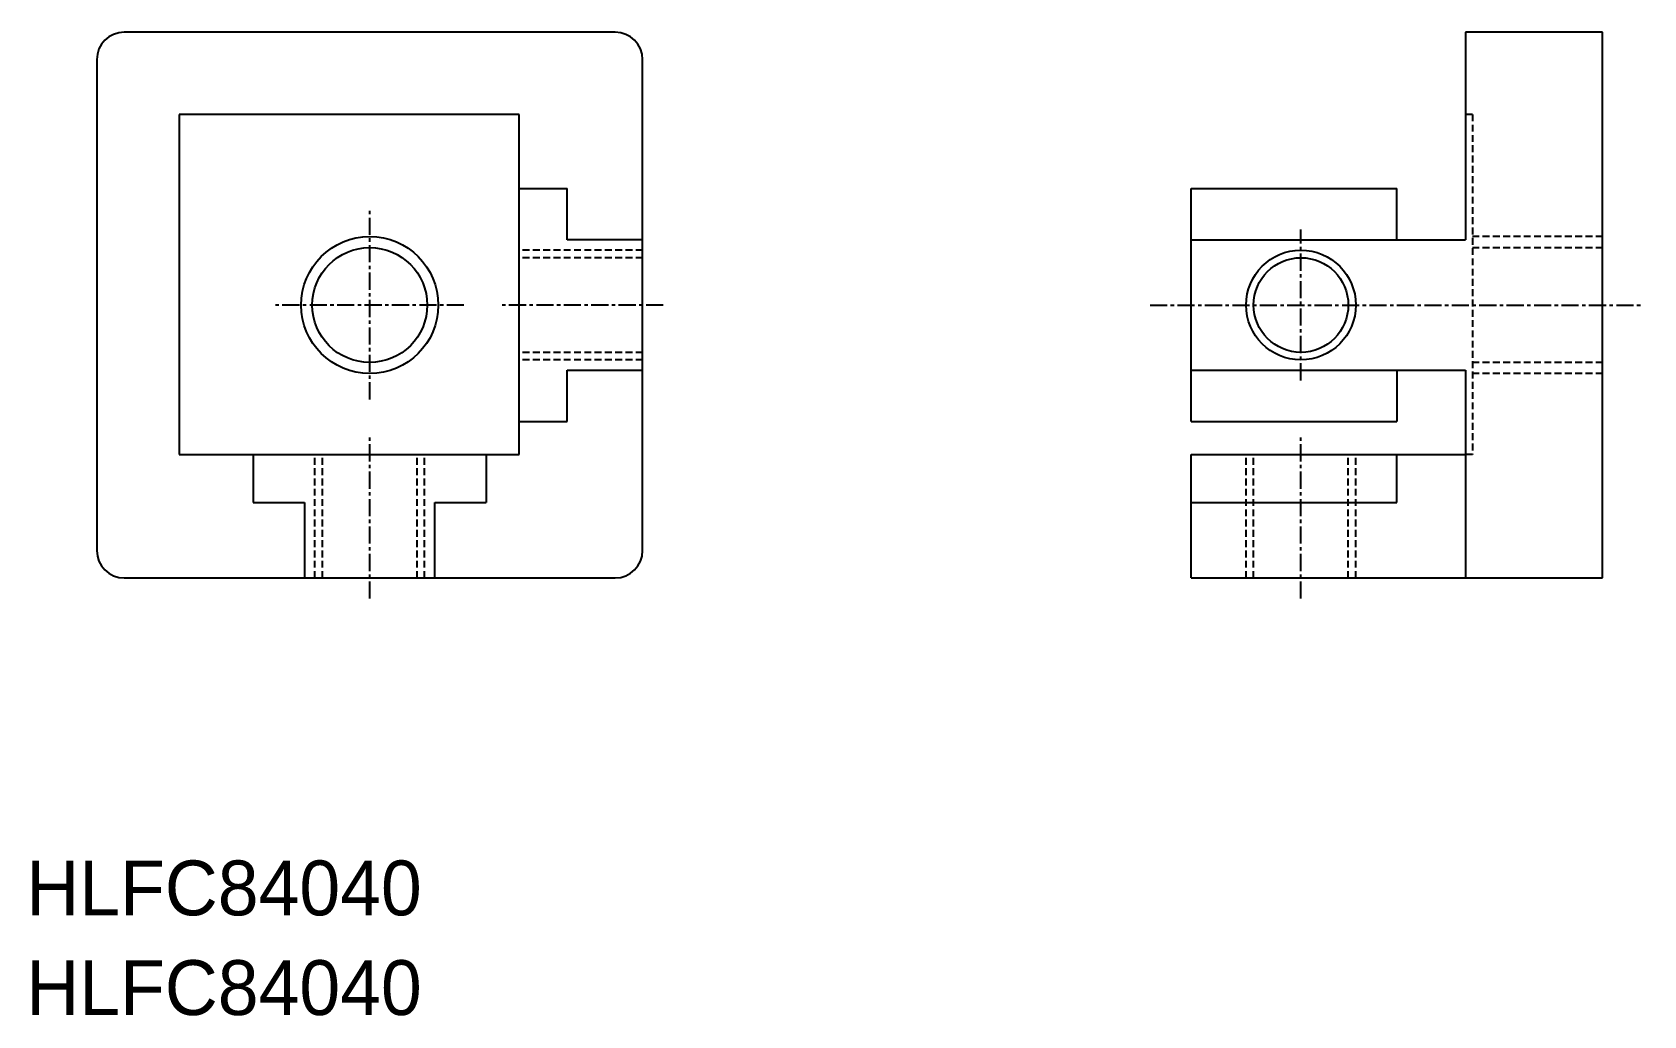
# Model space of a CAD drawing. Extents: x 0 to 118, y 1 to 73.
import ezdxf

# ---------------------------------------------------------------- set-up
doc = ezdxf.new("R2010")
doc.units = 0
doc.linetypes.add('CENTER', pattern=[2, 1.25, -0.25, 0.25, -0.25])
doc.linetypes.add('DASHED', pattern=[0.75, 0.5, -0.25])
doc.layers.get('0').update_dxf_attribs({"linetype": 'CONTINUOUS'})
doc.layers.add('CENTER', color=1, linetype='CENTER')

msp = doc.modelspace()

# ---------------------------------------------------------------- linework, layer by layer
at = {"color": 7, "linetype": 'CONTINUOUS'}
for p, q in [((42.95, 73.01), (7.15, 73.01)), ((114.95, 73.01), (104.95, 73.01)), ((104.95, 73.01), (104.95, 57.86)), ((114.95, 33.21), (114.95, 73.01)), ((5.15, 71.01), (5.15, 35.21)), ((44.95, 35.21), (44.95, 71.01)), ((35.95, 67.01), (11.15, 67.01)), ((11.15, 67.01), (11.15, 42.21)), ((35.95, 42.21), (35.95, 67.01)), ((35.95, 44.61), (35.95, 61.61)), ((35.95, 61.61), (39.45, 61.61)), ((39.45, 57.86), (39.45, 61.61)), ((84.95, 61.61), (99.95, 61.61)), ((84.95, 44.61), (84.95, 61.61)), ((99.95, 57.86), (99.95, 61.61)), ((44.95, 57.86), (39.45, 57.86)), ((44.95, 48.21), (44.95, 58.01)), ((84.95, 57.86), (104.95, 57.86)), ((39.45, 44.61), (39.45, 48.36)), ((39.45, 48.36), (44.95, 48.36)), ((84.95, 48.36), (104.95, 48.36)), ((99.95, 48.36), (99.95, 44.61)), ((104.95, 48.36), (104.95, 33.21)), ((35.95, 44.61), (39.45, 44.61)), ((84.95, 44.61), (99.95, 44.61)), ((11.15, 42.21), (35.95, 42.21)), ((16.05, 42.21), (34.05, 42.21)), ((16.55, 42.21), (16.55, 38.71)), ((33.55, 42.21), (33.55, 38.71)), ((84.95, 42.21), (104.95, 42.21)), ((84.95, 33.21), (84.95, 42.21)), ((99.95, 38.71), (99.95, 42.21)), ((16.55, 38.71), (20.3, 38.71)), ((20.3, 38.71), (20.3, 33.21)), ((29.8, 38.71), (33.55, 38.71)), ((29.8, 33.21), (29.8, 38.71)), ((84.95, 38.71), (99.95, 38.71)), ((7.15, 33.21), (42.95, 33.21)), ((20.15, 33.21), (29.95, 33.21)), ((84.95, 33.21), (114.95, 33.21))]:
    msp.add_line(p, q, dxfattribs=at)
at = {"color": 3, "linetype": 'DASHED'}
for p, q in [((105.45, 67.01), (104.95, 67.01)), ((105.45, 67.01), (105.45, 42.21)), ((114.95, 58.11), (105.45, 58.11)), ((44.95, 57.11), (35.95, 57.11)), ((44.95, 56.56), (35.95, 56.56)), ((114.95, 57.29), (105.45, 57.29)), ((44.95, 49.66), (35.95, 49.66)), ((44.95, 49.11), (35.95, 49.11)), ((114.95, 48.92), (105.45, 48.92)), ((114.95, 48.11), (105.45, 48.11)), ((21.05, 33.21), (21.05, 42.21)), ((21.6, 33.21), (21.6, 42.21)), ((28.5, 33.21), (28.5, 42.21)), ((29.05, 33.21), (29.05, 42.21)), ((88.95, 33.21), (88.95, 42.21)), ((89.5, 33.21), (89.5, 42.21)), ((96.4, 33.21), (96.4, 42.21)), ((96.95, 33.21), (96.95, 42.21)), ((105.45, 42.21), (104.95, 42.21))]:
    msp.add_line(p, q, dxfattribs=at)
at = {"color": 3, "linetype": 'CONTINUOUS'}
for centre, radius in [((25.05, 53.11), 5), ((92.95, 53.11), 4)]:
    msp.add_circle(centre, radius, dxfattribs=at)
at = {"color": 7, "linetype": 'CONTINUOUS'}
for centre, radius in [((25.05, 53.11), 4.19), ((92.95, 53.11), 3.45)]:
    msp.add_circle(centre, radius, dxfattribs=at)
for centre, start, end in [((7.15, 71.01), 90, 180), ((42.95, 71.01), 0, 90), ((7.15, 35.21), 180, 270), ((42.95, 35.21), 270, 0)]:
    msp.add_arc(centre, 2, start, end, dxfattribs=at)
at = {"layer": 'CENTER', "color": 1, "linetype": 'CENTER'}
for p, q in [((25.05, 46.23), (25.05, 59.98)), ((92.95, 47.61), (92.95, 58.61)), ((31.92, 53.11), (18.17, 53.11)), ((46.45, 53.11), (34.45, 53.11)), ((81.95, 53.11), (117.95, 53.11)), ((25.05, 31.71), (25.05, 43.71)), ((92.95, 31.71), (92.95, 43.71))]:
    msp.add_line(p, q, dxfattribs=at)

# ---------------------------------------------------------------- texts
at = {"color": 7, "linetype": 'CONTINUOUS'}
for p in [(0, 8.6), (0, 1.33)]:
    msp.add_text('HLFC84040', height=4, dxfattribs=at).set_placement(p)

doc.saveas('drawing.dxf')
